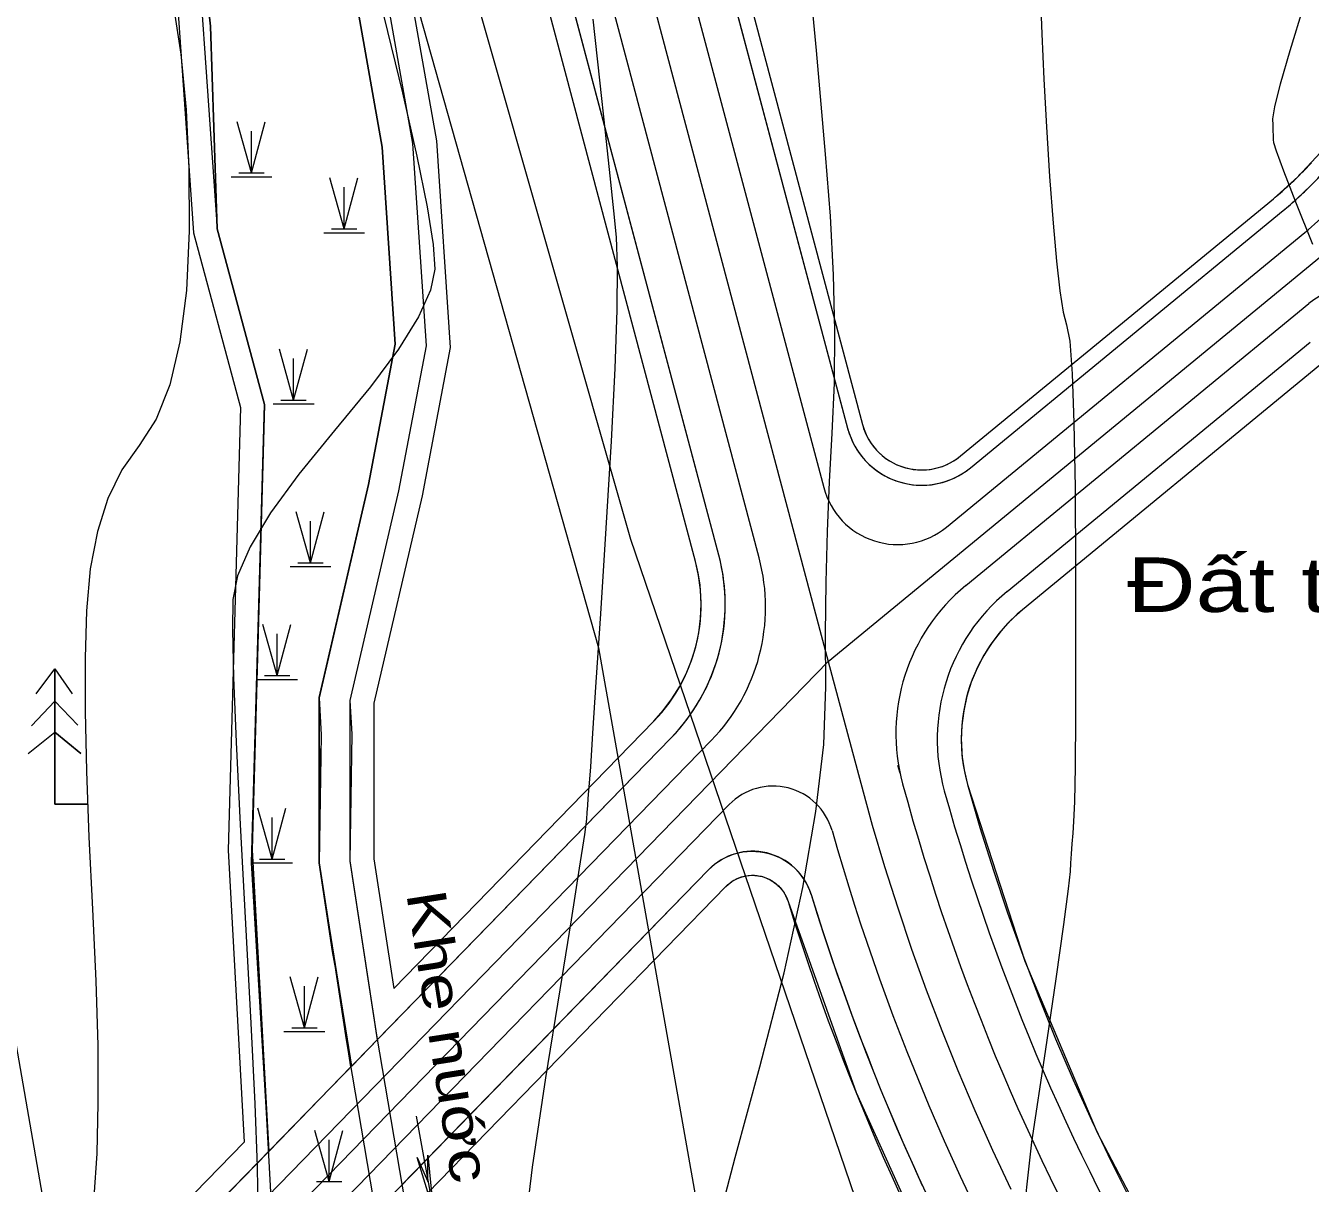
# Model space of a CAD drawing. Header units: metres. Extents: x 533049 to 537618, y 1849954 to 1852676.
# Drawn here: x 534419.7 to 534587.3, y 1851539.4 to 1851690.5 of the extents above; entities that cross this region are included whole.
import ezdxf

# ---------------------------------------------------------------- set-up
doc = ezdxf.new("R2010")
doc.units = ezdxf.units.M
doc.header["$LTSCALE"] = 2
for name, color, linetype, lineweight in [('13', 7, 'Continuous', 13), ('14', 7, 'Continuous', 13), ('20', 7, 'Continuous', 13), ('38', 7, 'Continuous', 13), ('47', 7, 'Continuous', 13), ('50', 7, 'Continuous', 13), ('54', 7, 'Continuous', 13), ('55', 7, 'Continuous', 13), ('57', 7, 'Continuous', 13), ('60', 7, 'Continuous', 13), ('8', 7, 'Continuous', 13)]:
    doc.layers.add(name, color=color, linetype=linetype, lineweight=lineweight)

msp = doc.modelspace()

# ---------------------------------------------------------------- linework, layer by layer
at = {"layer": '13'}
msp.add_line((534524.44, 1851607.55), (534148.2, 1851220.8), dxfattribs=at)
for points in [[(534524.44, 1851607.55), (534592.72, 1851663.71), (534685.19, 1851772.78)], [(534494.91, 1851718.61), (534524.44, 1851607.55)], [(534524.44, 1851607.55), (534528.67, 1851591.64), (534530.18, 1851586.19), (534531.79, 1851580.76), (534533.5, 1851575.37), (534535.31, 1851570.01), (534537.22, 1851564.68), (534539.23, 1851559.39), (534541.35, 1851554.14), (534543.56, 1851548.94), (534545.86, 1851543.77), (534548.27, 1851538.65)]]:
    msp.add_lwpolyline(points, dxfattribs=at)
at = {"layer": '14'}
for points in [[(534466.58, 1851713.59), (534473.31, 1851675.52), (534475.11, 1851648.54), (534471.43, 1851629.17), (534465.15, 1851602.08), (534465.13, 1851581.78), (534467.73, 1851564.87), (534501.66, 1851599.74), (534502.19, 1851600.31), (534502.7, 1851600.89), (534503.19, 1851601.5), (534503.66, 1851602.12), (534504.11, 1851602.75), (534504.53, 1851603.41), (534504.93, 1851604.07), (534505.31, 1851604.75), (534505.66, 1851605.45), (534505.98, 1851606.15), (534506.29, 1851606.87), (534506.56, 1851607.6), (534506.81, 1851608.33), (534507.03, 1851609.08), (534507.23, 1851609.83), (534507.4, 1851610.59), (534507.54, 1851611.35), (534507.66, 1851612.12), (534507.75, 1851612.89), (534507.81, 1851613.67), (534507.84, 1851614.45), (534507.85, 1851615.22), (534507.82, 1851616), (534507.77, 1851616.78), (534507.7, 1851617.55), (534507.59, 1851618.32), (534507.46, 1851619.09), (534507.3, 1851619.85), (534507.11, 1851620.6), (534481.96, 1851715.17)], [(534466.58, 1851713.59), (534473.31, 1851675.52), (534475.11, 1851648.54), (534471.43, 1851629.17), (534465.15, 1851602.08), (534465.13, 1851581.78), (534467.73, 1851564.87), (534501.66, 1851599.74), (534502.91, 1851601.14), (534504.03, 1851602.65), (534505.03, 1851604.24), (534505.88, 1851605.92), (534506.58, 1851607.66), (534507.14, 1851609.45), (534507.53, 1851611.29), (534507.77, 1851613.15), (534507.85, 1851615.03), (534507.76, 1851616.91), (534507.52, 1851618.77), (534507.11, 1851620.6), (534481.96, 1851715.17)], [(534438.11, 1851713.3), (534441.6, 1851663.48), (534447.74, 1851640.7), (534446.13, 1851582.91), (534448.21, 1851544.8), (534428.78, 1851524.83)], [(534438.11, 1851713.3), (534441.6, 1851663.48), (534447.74, 1851640.7), (534446.13, 1851582.91), (534448.21, 1851544.8), (534428.78, 1851524.83)], [(534423.91, 1851526.33), (534409.6, 1851608.55)], [(534423.91, 1851526.33), (534409.6, 1851608.55)], [(534472.13, 1851538.16), (534511.05, 1851578.16), (534511.3, 1851578.4), (534511.57, 1851578.62), (534511.85, 1851578.83), (534512.15, 1851579.01), (534512.45, 1851579.17), (534512.77, 1851579.3), (534513.1, 1851579.42), (534513.44, 1851579.51), (534513.78, 1851579.57), (534514.12, 1851579.62), (534514.47, 1851579.63), (534514.81, 1851579.63), (534515.16, 1851579.59), (534515.5, 1851579.54), (534515.84, 1851579.46), (534516.17, 1851579.35), (534516.49, 1851579.22), (534516.8, 1851579.07), (534517.1, 1851578.9), (534517.39, 1851578.71), (534517.66, 1851578.49), (534517.92, 1851578.26), (534518.16, 1851578.01), (534518.38, 1851577.74), (534518.58, 1851577.46), (534518.77, 1851577.16), (534518.93, 1851576.86), (534519.06, 1851576.54), (534519.18, 1851576.21), (534520, 1851573.59), (534520.84, 1851570.99), (534521.71, 1851568.39), (534522.6, 1851565.8), (534523.51, 1851563.21), (534524.44, 1851560.64), (534525.4, 1851558.07), (534526.38, 1851555.51), (534527.38, 1851552.96), (534528.4, 1851550.42), (534529.45, 1851547.88), (534530.52, 1851545.36), (534531.61, 1851542.84), (534532.72, 1851540.34), (534533.85, 1851537.85)], [(534472.13, 1851538.16), (534511.05, 1851578.16), (534511.36, 1851578.45), (534511.68, 1851578.71), (534512.03, 1851578.94), (534512.4, 1851579.14), (534512.79, 1851579.31), (534513.18, 1851579.44), (534513.59, 1851579.54), (534514, 1851579.61), (534514.42, 1851579.63), (534514.84, 1851579.62), (534515.26, 1851579.58), (534515.67, 1851579.5), (534516.07, 1851579.38), (534516.46, 1851579.23), (534516.84, 1851579.05), (534517.2, 1851578.84), (534517.54, 1851578.59), (534517.86, 1851578.32), (534518.15, 1851578.02), (534518.42, 1851577.7), (534518.66, 1851577.35), (534518.86, 1851576.98), (534519.04, 1851576.6), (534519.18, 1851576.21), (534528.06, 1851551.26), (534539.01, 1851527.15)]]:
    msp.add_lwpolyline(points, dxfattribs=at)
at = {"layer": '20'}
msp.add_lwpolyline([(534857.55, 1851418), (534816.22, 1851368.3), (534743.68, 1851338.45), (534659.77, 1851307.18), (534584.39, 1851319.97), (534523.23, 1851358.35), (534477.72, 1851405.26), (534456.39, 1851452.17), (534449.28, 1851582.95), (534450.89, 1851641.08), (534444.71, 1851664.01), (534443.83, 1851690.46), (534441.18, 1851714.27), (534430.6, 1851731.91), (534431.48, 1851763.66), (534420.89, 1851786.59), (534400.6, 1851829.81)], dxfattribs=at)
at = {"layer": '38'}
for points in [[(534506.74, 1851721.76), (534528.89, 1851638.49), (534529.05, 1851637.96), (534529.24, 1851637.45), (534529.48, 1851636.95), (534529.74, 1851636.46), (534530.04, 1851636), (534530.37, 1851635.56), (534530.73, 1851635.14), (534531.11, 1851634.74), (534531.52, 1851634.38), (534531.96, 1851634.04), (534532.42, 1851633.74), (534532.9, 1851633.46), (534533.4, 1851633.22), (534533.91, 1851633.02), (534534.43, 1851632.85), (534534.97, 1851632.72), (534535.51, 1851632.62), (534536.06, 1851632.57), (534536.61, 1851632.55), (534537.16, 1851632.56), (534537.71, 1851632.62), (534538.25, 1851632.71), (534538.79, 1851632.85), (534539.32, 1851633.01), (534539.83, 1851633.22), (534540.32, 1851633.46), (534540.8, 1851633.73), (534541.26, 1851634.03), (534541.7, 1851634.37), (534582.52, 1851667.94), (534582.75, 1851668.13), (534582.98, 1851668.32), (534583.2, 1851668.51), (534583.43, 1851668.71), (534583.65, 1851668.9), (534583.88, 1851669.1), (534584.1, 1851669.3), (534584.32, 1851669.5), (534584.54, 1851669.7), (534584.75, 1851669.9), (534584.97, 1851670.1), (534585.18, 1851670.3), (534585.4, 1851670.51), (534585.61, 1851670.72), (534585.82, 1851670.93), (534586.03, 1851671.13), (534586.24, 1851671.35), (534586.45, 1851671.56), (534586.66, 1851671.77), (534586.86, 1851671.99), (534587.06, 1851672.2), (534587.27, 1851672.42), (534587.47, 1851672.64)], [(534506.74, 1851721.76), (534528.89, 1851638.49), (534529.1, 1851637.83), (534529.36, 1851637.18), (534529.68, 1851636.57), (534530.05, 1851635.98), (534530.47, 1851635.43), (534530.94, 1851634.91), (534531.45, 1851634.44), (534532, 1851634.01), (534532.59, 1851633.64), (534533.2, 1851633.31), (534533.84, 1851633.04), (534534.5, 1851632.83), (534535.18, 1851632.68), (534535.87, 1851632.58), (534536.56, 1851632.55), (534537.26, 1851632.57), (534537.95, 1851632.66), (534538.63, 1851632.8), (534539.29, 1851633.01), (534539.94, 1851633.27), (534540.56, 1851633.58), (534541.15, 1851633.95), (534541.7, 1851634.37), (534582.52, 1851667.94), (534585.72, 1851670.82), (534588.64, 1851673.97)], [(534589.33, 1851646.81), (534549.76, 1851614.27), (534549.09, 1851613.7), (534548.46, 1851613.11), (534547.84, 1851612.49), (534547.25, 1851611.85), (534546.69, 1851611.19), (534546.15, 1851610.5), (534545.65, 1851609.79), (534545.17, 1851609.07), (534544.71, 1851608.32), (534544.29, 1851607.56), (534543.9, 1851606.78), (534543.55, 1851605.99), (534543.22, 1851605.18), (534542.92, 1851604.36), (534542.66, 1851603.53), (534542.44, 1851602.69), (534542.24, 1851601.84), (534542.08, 1851600.98), (534541.95, 1851600.12), (534541.86, 1851599.25), (534541.81, 1851598.39), (534541.78, 1851597.51), (534541.8, 1851596.64), (534541.84, 1851595.77), (534541.92, 1851594.91), (534542.04, 1851594.04), (534542.19, 1851593.19), (534542.37, 1851592.34), (534542.59, 1851591.49), (534544.23, 1851585.87), (534545.98, 1851580.28), (534547.84, 1851574.72), (534549.81, 1851569.21), (534551.9, 1851563.73), (534554.09, 1851558.3), (534556.4, 1851552.92), (534558.81, 1851547.58), (534561.33, 1851542.29), (534563.96, 1851537.06)], [(534589.33, 1851646.81), (534549.76, 1851614.27), (534548.31, 1851612.97), (534546.99, 1851611.55), (534545.8, 1851610.01), (534544.75, 1851608.38), (534543.85, 1851606.66), (534543.1, 1851604.86), (534542.52, 1851603.01), (534542.1, 1851601.11), (534541.86, 1851599.19), (534541.78, 1851597.25), (534541.88, 1851595.31), (534542.15, 1851593.38), (534542.59, 1851591.49), (534550.1, 1851568.42), (534559.52, 1851546.06), (534570.78, 1851524.57), (534583.79, 1851504.09), (534598.48, 1851484.78)]]:
    msp.add_lwpolyline(points, dxfattribs=at)
at = {"layer": '47'}
msp.add_lwpolyline([(534441.18, 1851714.27), (534443.83, 1851690.46), (534444.71, 1851664.01), (534450.89, 1851641.08), (534449.28, 1851582.95), (534451.42, 1851543.6), (534462.13, 1851554.61), (534460.16, 1851567.32), (534459.76, 1851569.7), (534457.99, 1851581.26), (534458.12, 1851589.62), (534457.98, 1851602.79), (534464.44, 1851630.65), (534467.92, 1851648.97), (534466.21, 1851674.66), (534459.59, 1851712.13)], dxfattribs=at)
at = {"layer": '50'}
msp.add_lwpolyline([(536135.62, 1851789.73), (535515.36, 1851926.72), (535258.49, 1851965.9), (535022.43, 1852017.88), (534680.94, 1852158.74), (534430.49, 1852265.01), (534355.97, 1852086.41), (534346.15, 1851984.65), (534462.32, 1851750.84), (534498.61, 1851623.52), (534531.69, 1851526.54), (534597.01, 1851432.26), (534785.89, 1851296.54), (534919.76, 1851224.01), (534977.19, 1851164.91), (535024.77, 1851103.67), (535103, 1851049.68), (535187.68, 1851009.38), (535275.89, 1851002.01), (535384.77, 1851022.15), (535615.7, 1851282.83), (535719.73, 1851373.89), (535864.09, 1851423.05), (536000.84, 1851463.59)], dxfattribs=at)
at = {"layer": '54'}
for p, q in [((534499.98, 1851719.96), (534523.84, 1851630.23)), ((534515.41, 1851621.08), (534489.83, 1851717.26)), ((534539.86, 1851625.08), (534586.61, 1851663.54)), ((534542.37, 1851617.44), (534587.14, 1851654.26)), ((534533.47, 1851594.01), (534533.75, 1851592.99)), ((534432.64, 1851507.8), (534511.49, 1851588.86))]:
    msp.add_line(p, q, dxfattribs=at)
msp.add_lwpolyline([(534429.29, 1851515.12), (534509.17, 1851597.22)], dxfattribs=at)
for centre, radius, start, end in [((534554.85, 1851702.15), 50, 309.4387, 319.7095), ((534593.49, 1851646.53), 10, 54.9485, 129.4387), ((534533.51, 1851632.8), 10, 194.8927, 309.4387), ((534491.25, 1851614.65), 25, 315.7884, 14.8926), ((534558.25, 1851598.13), 25, 129.4387, 195.1752), ((534517.23, 1851583.28), 8, 15.8323, 135.7884), ((534818.6, 1851668.74), 294.75, 195.1752, 226.2307), ((534818.6, 1851668.74), 305.25, 195.8323, 226.2307)]:
    msp.add_arc(centre, radius, start, end, dxfattribs=at)
at = {"layer": '55'}
for p, q in [((534504.81, 1851721.25), (534526.96, 1851637.98)), ((534510.15, 1851621.41), (534485, 1851715.98)), ((534542.97, 1851632.82), (534583.79, 1851666.4)), ((534547.76, 1851616.69), (534587.33, 1851649.24)), ((534436.26, 1851505.79), (534508.8, 1851580.35))]:
    msp.add_line(p, q, dxfattribs=at)
for points in [[(534504.81, 1851721.25), (534526.96, 1851637.98), (534527.16, 1851637.32), (534527.4, 1851636.67), (534527.69, 1851636.05), (534528.02, 1851635.44), (534528.39, 1851634.86), (534528.8, 1851634.31), (534529.25, 1851633.78), (534529.74, 1851633.29), (534530.25, 1851632.84), (534530.8, 1851632.42), (534531.37, 1851632.03), (534531.97, 1851631.69), (534532.59, 1851631.39), (534533.23, 1851631.14), (534533.89, 1851630.93), (534534.56, 1851630.76), (534535.24, 1851630.64), (534535.92, 1851630.57), (534536.61, 1851630.55), (534537.3, 1851630.57), (534537.98, 1851630.64), (534538.66, 1851630.76), (534539.33, 1851630.92), (534539.99, 1851631.13), (534540.63, 1851631.38), (534541.25, 1851631.68), (534541.85, 1851632.02), (534542.43, 1851632.4), (534542.97, 1851632.82), (534583.79, 1851666.4), (534584.03, 1851666.6), (534584.27, 1851666.79), (534584.5, 1851666.99), (534584.74, 1851667.2), (534584.97, 1851667.4), (534585.2, 1851667.6), (534585.43, 1851667.81), (534585.66, 1851668.02), (534585.89, 1851668.22), (534586.12, 1851668.43), (534586.34, 1851668.65), (534586.57, 1851668.86), (534586.79, 1851669.07), (534587.01, 1851669.29), (534587.23, 1851669.51), (534587.45, 1851669.72)], [(534431.03, 1851522.64), (534503.91, 1851597.55)]]:
    msp.add_lwpolyline(points, dxfattribs=at)
for centre, radius, start, end in [((534552.03, 1851705.01), 50, 309.4387, 319.7095), ((534536.62, 1851640.54), 10, 194.8927, 309.4387), ((534485.99, 1851614.98), 25, 315.7884, 14.8926), ((534563.65, 1851597.38), 25, 129.4387, 195.6362), ((534818.6, 1851668.74), 289.75, 195.6362, 226.2307), ((534514.54, 1851574.77), 8, 17.1733, 135.7884), ((534818.6, 1851668.74), 310.25, 197.1733, 226.2307)]:
    msp.add_arc(centre, radius, start, end, dxfattribs=at)
at = {"layer": '57'}
for p, q in [((534449.17, 1851671.34), (534447.31, 1851677.98)), ((534449.17, 1851671.34), (534450.96, 1851677.98)), ((534449.17, 1851671.34), (534449.17, 1851676.77)), ((534446.5, 1851670.82), (534451.84, 1851670.82)), ((534447.53, 1851671.34), (534450.82, 1851671.34)), ((534461.27, 1851664.01), (534459.4, 1851670.66)), ((534461.27, 1851664.01), (534463.05, 1851670.66)), ((534461.27, 1851664.01), (534461.27, 1851669.44)), ((534458.59, 1851663.5), (534463.93, 1851663.5)), ((534459.62, 1851664.01), (534462.91, 1851664.01)), ((534454.67, 1851641.67), (534452.81, 1851648.32)), ((534454.67, 1851641.67), (534456.46, 1851648.32)), ((534454.67, 1851641.67), (534454.67, 1851647.1)), ((534453.02, 1851641.67), (534456.32, 1851641.67)), ((534452, 1851641.16), (534457.33, 1851641.16)), ((534456.87, 1851620.43), (534455.01, 1851627.07)), ((534456.87, 1851620.43), (534458.65, 1851627.07)), ((534456.87, 1851620.43), (534456.87, 1851625.86)), ((534454.2, 1851619.92), (534459.53, 1851619.92)), ((534455.22, 1851620.43), (534458.51, 1851620.43)), ((534452.51, 1851605.71), (534450.65, 1851612.35)), ((534452.51, 1851605.71), (534454.3, 1851612.35)), ((534452.51, 1851605.71), (534452.51, 1851611.14)), ((534423.51, 1851606.59), (534423.51, 1851588.92)), ((534449.84, 1851605.19), (534455.18, 1851605.19)), ((534450.87, 1851605.71), (534454.16, 1851605.71)), ((534420.45, 1851599.15), (534423.51, 1851602.35)), ((534426.49, 1851599.22), (534423.51, 1851602.35)), ((534420.03, 1851595.53), (534423.51, 1851598.31)), ((534426.92, 1851595.53), (534423.51, 1851598.31)), ((534423.51, 1851588.92), (534427.72, 1851588.92)), ((534451.86, 1851581.75), (534450, 1851588.4)), ((534451.86, 1851581.75), (534453.65, 1851588.4)), ((534451.86, 1851581.75), (534451.86, 1851587.18)), ((534449.19, 1851581.24), (534454.53, 1851581.24)), ((534450.22, 1851581.75), (534453.51, 1851581.75)), ((534456.07, 1851559.74), (534454.21, 1851566.38)), ((534456.07, 1851559.74), (534457.86, 1851566.38)), ((534456.07, 1851559.74), (534456.07, 1851565.17)), ((534454.43, 1851559.74), (534457.72, 1851559.74)), ((534453.4, 1851559.23), (534458.74, 1851559.23)), ((534459.31, 1851539.67), (534457.45, 1851546.31)), ((534459.31, 1851539.67), (534461.1, 1851546.31)), ((534459.31, 1851539.67), (534459.31, 1851545.1)), ((534457.67, 1851539.67), (534460.96, 1851539.67))]:
    msp.add_line(p, q, dxfattribs=at)
msp.add_lwpolyline([(534435.02, 1852302.37), (534325.71, 1852049.19), (534353.83, 1851932.14), (534451.75, 1851760.49), (534494.45, 1851609.32), (534521.83, 1851454.44), (534874.05, 1851297.73), (534980, 1851227.29), (535025.24, 1851130.42), (535137.95, 1851046.53), (535351.89, 1851022.3), (535580.63, 1851242.44), (535635.17, 1851288.02), (535713.4, 1851370.26), (536002.39, 1851411.84), (536158.13, 1851571.22), (536125.74, 1851798.92), (536134.24, 1851845.92), (534499.3, 1852312.5)], close=True, dxfattribs=at)
for points in [[(534413.34, 1851836.84), (534421.69, 1851828.25), (534425.55, 1851824.27), (534431.25, 1851815.29), (534436.96, 1851806.29), (534446.43, 1851779.99), (534457.07, 1851740.99), (534463.51, 1851712.93), (534470.19, 1851675.14), (534471.95, 1851648.73), (534468.36, 1851629.82), (534462.01, 1851602.44), (534462.25, 1851598.06), (534461.99, 1851581.54), (534465.48, 1851558.78), (534472.95, 1851514.72), (534476.22, 1851494.93), (534481.39, 1851481.8), (534488.47, 1851468), (534491.19, 1851451.48), (534490.97, 1851436.28), (534494.72, 1851421.22)], [(534857.55, 1851418), (534816.22, 1851368.3), (534743.68, 1851338.45), (534659.77, 1851307.18), (534584.39, 1851319.97), (534523.23, 1851358.35), (534477.72, 1851405.26), (534456.39, 1851452.17), (534449.28, 1851582.95), (534450.89, 1851641.08), (534444.71, 1851664.01), (534443.83, 1851690.46), (534441.18, 1851714.27), (534430.6, 1851731.91), (534431.48, 1851763.66), (534420.89, 1851786.59), (534400.6, 1851829.81)], [(534418.82, 1851825.46), (534422.39, 1851821.78), (534427.87, 1851813.15), (534433.34, 1851804.52), (534442.62, 1851778.79), (534453.19, 1851740.01), (534459.59, 1851712.13), (534466.21, 1851674.66), (534467.92, 1851648.97), (534464.44, 1851630.65), (534457.98, 1851602.79), (534458.25, 1851597.98), (534457.99, 1851581.26), (534461.53, 1851558.14), (534469.01, 1851514.06), (534472.34, 1851493.86), (534477.75, 1851480.15), (534484.63, 1851466.73), (534487.19, 1851451.18), (534486.97, 1851435.82)], [(534438.89, 1851693.61), (534439.93, 1851686.81), (534440.64, 1851679.56), (534441.01, 1851671.88), (534441.04, 1851663.76), (534440.67, 1851655.97), (534439.83, 1851649.27), (534438.52, 1851643.66), (534436.74, 1851639.15), (534434.5, 1851635.73), (534432.25, 1851632.56), (534430.43, 1851628.82), (534429.07, 1851624.51), (534428.14, 1851619.62), (534427.66, 1851614.16), (534427.48, 1851608), (534427.47, 1851601.02), (534427.62, 1851593.23), (534427.93, 1851584.63), (534428.41, 1851575.21), (534428.86, 1851565.84), (534429.11, 1851557.41), (534429.14, 1851549.9), (534428.97, 1851543.31), (534428.59, 1851537.65)], [(534552.07, 1851695.07), (534552.29, 1851689.45), (534552.57, 1851683.54), (534552.91, 1851677.34), (534553.32, 1851670.85), (534553.76, 1851664.76), (534554.2, 1851659.78), (534554.64, 1851655.91), (534555.09, 1851653.15), (534555.53, 1851651.49), (534555.94, 1851649.33), (534556.26, 1851645.07), (534556.49, 1851638.69), (534556.64, 1851630.21), (534556.7, 1851619.63), (534556.71, 1851609), (534556.69, 1851600.38), (534556.64, 1851593.79), (534556.56, 1851589.21), (534556.45, 1851586.65), (534556.34, 1851585.15), (534556.23, 1851583.75), (534556.14, 1851582.44), (534556.06, 1851581.23), (534555.99, 1851580.12), (534555.74, 1851577.86), (534555.11, 1851573.19), (534554.11, 1851566.12), (534552.73, 1851556.65), (534550.97, 1851544.78), (534549.62, 1851532.6)], [(534509.74, 1851533.13), (534512.3, 1851542.78), (534515.51, 1851554.61), (534518.67, 1851566.92), (534521.11, 1851578.04), (534522.83, 1851587.97), (534523.84, 1851596.71), (534524.12, 1851604.25), (534524.09, 1851611.13), (534524.16, 1851617.88), (534524.32, 1851624.51), (534524.58, 1851631), (534524.94, 1851637.36), (534525.23, 1851643.85), (534525.29, 1851650.73), (534525.12, 1851658.01), (534524.72, 1851665.68), (534524.09, 1851673.75), (534523.41, 1851681.27), (534522.88, 1851687.31), (534522.48, 1851691.87)], [(534587.65, 1851661.95), (534585.45, 1851667.5), (534583.86, 1851671.56), (534582.9, 1851674.15), (534582.57, 1851675.26), (534582.54, 1851675.67), (534582.52, 1851676.19), (534582.5, 1851676.81), (534582.48, 1851677.53), (534582.46, 1851678.36), (534582.69, 1851679.94), (534583.44, 1851682.92), (534584.71, 1851687.31), (534586.5, 1851693.1)], [(534466.42, 1851691.73), (534468.86, 1851681.77), (534470.75, 1851673.49), (534472.09, 1851666.9), (534472.87, 1851661.99), (534473.11, 1851658.76), (534472.55, 1851656), (534470.97, 1851652.52), (534468.35, 1851648.31), (534464.7, 1851643.38), (534460.02, 1851637.71), (534455.34, 1851632), (534451.66, 1851626.94), (534449, 1851622.52), (534447.35, 1851618.74), (534446.72, 1851615.61), (534446.69, 1851611.66), (534446.84, 1851605.46), (534447.17, 1851597), (534447.7, 1851586.27), (534448.4, 1851573.28), (534449.1, 1851560.35), (534449.6, 1851549.81), (534449.9, 1851541.64), (534450, 1851535.86)], [(534493.43, 1851593.8), (534493.72, 1851598.2), (534494.16, 1851604.86), (534494.74, 1851613.78), (534495.46, 1851624.95), (534496.14, 1851636.31), (534496.62, 1851645.79), (534496.88, 1851653.38), (534496.94, 1851659.09), (534496.78, 1851662.91), (534496.45, 1851666.36), (534495.99, 1851670.93), (534495.38, 1851676.62), (534494.63, 1851683.44), (534493.75, 1851691.38)], [(534421.09, 1851603.3), (534423.51, 1851606.59), (534425.78, 1851603.3)], [(534421.09, 1851603.3), (534423.51, 1851606.59), (534425.78, 1851603.3)], [(534427.72, 1851588.92), (534423.51, 1851588.92), (534423.51, 1851606.59)], [(534420.45, 1851599.15), (534423.51, 1851602.35), (534426.49, 1851599.22)], [(534420.03, 1851595.53), (534423.51, 1851598.31), (534426.92, 1851595.53)], [(534484.65, 1851531.8), (534485.82, 1851541.52), (534487.59, 1851553.2), (534489.46, 1851564.68), (534490.92, 1851573.8), (534491.99, 1851580.55), (534492.65, 1851584.95), (534492.91, 1851586.98), (534492.97, 1851587.84), (534493.04, 1851588.74), (534493.11, 1851589.67), (534493.19, 1851590.64), (534493.27, 1851591.65), (534493.43, 1851593.8)], [(534470.64, 1851548.19), (534472.87, 1851536), (534470.8, 1851542.79), (534472.2, 1851539.68), (534472.16, 1851543.12), (534472.87, 1851536)]]:
    msp.add_lwpolyline(points, dxfattribs=at)
at = {"layer": '60'}
for points in [[(534399.59, 1851851.07), (534425.55, 1851824.27), (534436.96, 1851806.29), (534446.43, 1851779.99), (534463.51, 1851712.93), (534470.19, 1851675.14), (534471.95, 1851648.73), (534468.36, 1851629.82), (534462.01, 1851602.44), (534462.01, 1851581.47), (534465.59, 1851558.16), (534462.25, 1851554.73), (534457.99, 1851581.26), (534457.99, 1851602.83), (534464.44, 1851630.65), (534467.92, 1851648.97), (534466.21, 1851674.66), (534459.59, 1851712.13), (534453.19, 1851740.01), (534442.62, 1851778.79), (534433.34, 1851804.52), (534422.39, 1851821.78), (534396.33, 1851848.69)], [(534396.33, 1851848.69), (534422.39, 1851821.78), (534433.34, 1851804.52), (534442.62, 1851778.79), (534448.12, 1851758.68), (534453.19, 1851740.01), (534459.59, 1851712.13), (534466.21, 1851674.66), (534467.92, 1851648.97), (534464.44, 1851630.65), (534457.98, 1851602.79), (534457.99, 1851581.26), (534462.13, 1851554.61), (534451.42, 1851543.6), (534449.19, 1851581.24), (534450.89, 1851641.08), (534444.71, 1851664.01), (534443.83, 1851690.46), (534441.18, 1851714.27), (534430.6, 1851732.01), (534431.48, 1851763.66), (534400.6, 1851829.81)], [(534463.51, 1851712.93), (534470.19, 1851675.14), (534471.95, 1851648.73), (534468.36, 1851629.82), (534462.01, 1851602.44), (534461.99, 1851581.54), (534465.59, 1851558.16), (534503.91, 1851597.55), (534504.52, 1851598.2), (534505.1, 1851598.87), (534505.66, 1851599.56), (534506.2, 1851600.27), (534506.71, 1851601), (534507.19, 1851601.74), (534507.65, 1851602.51), (534508.08, 1851603.28), (534508.48, 1851604.08), (534508.86, 1851604.88), (534509.2, 1851605.7), (534509.52, 1851606.54), (534509.8, 1851607.38), (534510.06, 1851608.23), (534510.28, 1851609.09), (534510.48, 1851609.96), (534510.64, 1851610.83), (534510.77, 1851611.71), (534510.87, 1851612.59), (534510.94, 1851613.48), (534510.98, 1851614.37), (534510.99, 1851615.26), (534510.96, 1851616.15), (534510.9, 1851617.03), (534510.82, 1851617.92), (534510.7, 1851618.8), (534510.54, 1851619.68), (534510.36, 1851620.55), (534510.15, 1851621.41), (534485, 1851715.98)], [(534441.18, 1851714.27), (534444.71, 1851664.01), (534450.89, 1851641.08), (534449.28, 1851582.95), (534451.42, 1851543.6), (534431.03, 1851522.64)], [(534468.77, 1851539.21), (534508.8, 1851580.35), (534509.21, 1851580.75), (534509.65, 1851581.11), (534510.12, 1851581.44), (534510.6, 1851581.74), (534511.11, 1851582), (534511.63, 1851582.23), (534512.17, 1851582.42), (534512.73, 1851582.57), (534513.29, 1851582.68), (534513.85, 1851582.75), (534514.42, 1851582.77), (534514.99, 1851582.76), (534515.56, 1851582.71), (534516.13, 1851582.61), (534516.68, 1851582.48), (534517.22, 1851582.31), (534517.76, 1851582.1), (534518.27, 1851581.85), (534518.76, 1851581.56), (534519.24, 1851581.25), (534519.69, 1851580.89), (534520.11, 1851580.51), (534520.51, 1851580.1), (534520.87, 1851579.66), (534521.2, 1851579.19), (534521.5, 1851578.71), (534521.76, 1851578.2), (534521.99, 1851577.68), (534522.18, 1851577.14), (534522.99, 1851574.55), (534523.82, 1851571.97), (534524.68, 1851569.39), (534525.56, 1851566.83), (534526.46, 1851564.27), (534527.39, 1851561.72), (534528.34, 1851559.18), (534529.3, 1851556.64), (534530.3, 1851554.12), (534531.31, 1851551.6), (534532.34, 1851549.09), (534533.4, 1851546.59), (534534.48, 1851544.11), (534535.58, 1851541.63), (534536.7, 1851539.16)]]:
    msp.add_lwpolyline(points, dxfattribs=at)
at = {"layer": '8'}
msp.add_lwpolyline([(534399.59, 1851851.07), (534425.55, 1851824.27), (534436.96, 1851806.29), (534446.43, 1851779.99), (534463.51, 1851712.93), (534470.19, 1851675.14), (534471.95, 1851648.73), (534468.36, 1851629.82), (534462.01, 1851602.44), (534462.01, 1851581.47), (534465.59, 1851558.16), (534462.25, 1851554.73), (534457.99, 1851581.26), (534457.99, 1851602.83), (534464.44, 1851630.65), (534467.92, 1851648.97), (534466.21, 1851674.66), (534459.59, 1851712.13), (534453.19, 1851740.01), (534442.62, 1851778.79), (534433.34, 1851804.52), (534422.39, 1851821.78), (534396.33, 1851848.69)], dxfattribs=at)

# ---------------------------------------------------------------- texts
at = {"layer": '57', "width": 1.3}
msp.add_text('Đất trồng cà phê', height=7.122, dxfattribs=at).set_placement((534563.43, 1851614))
msp.add_text('Khe nuớc', height=5.12, rotation=278.942, dxfattribs=at).set_placement((534469.35, 1851577.26))

doc.saveas('drawing.dxf')
